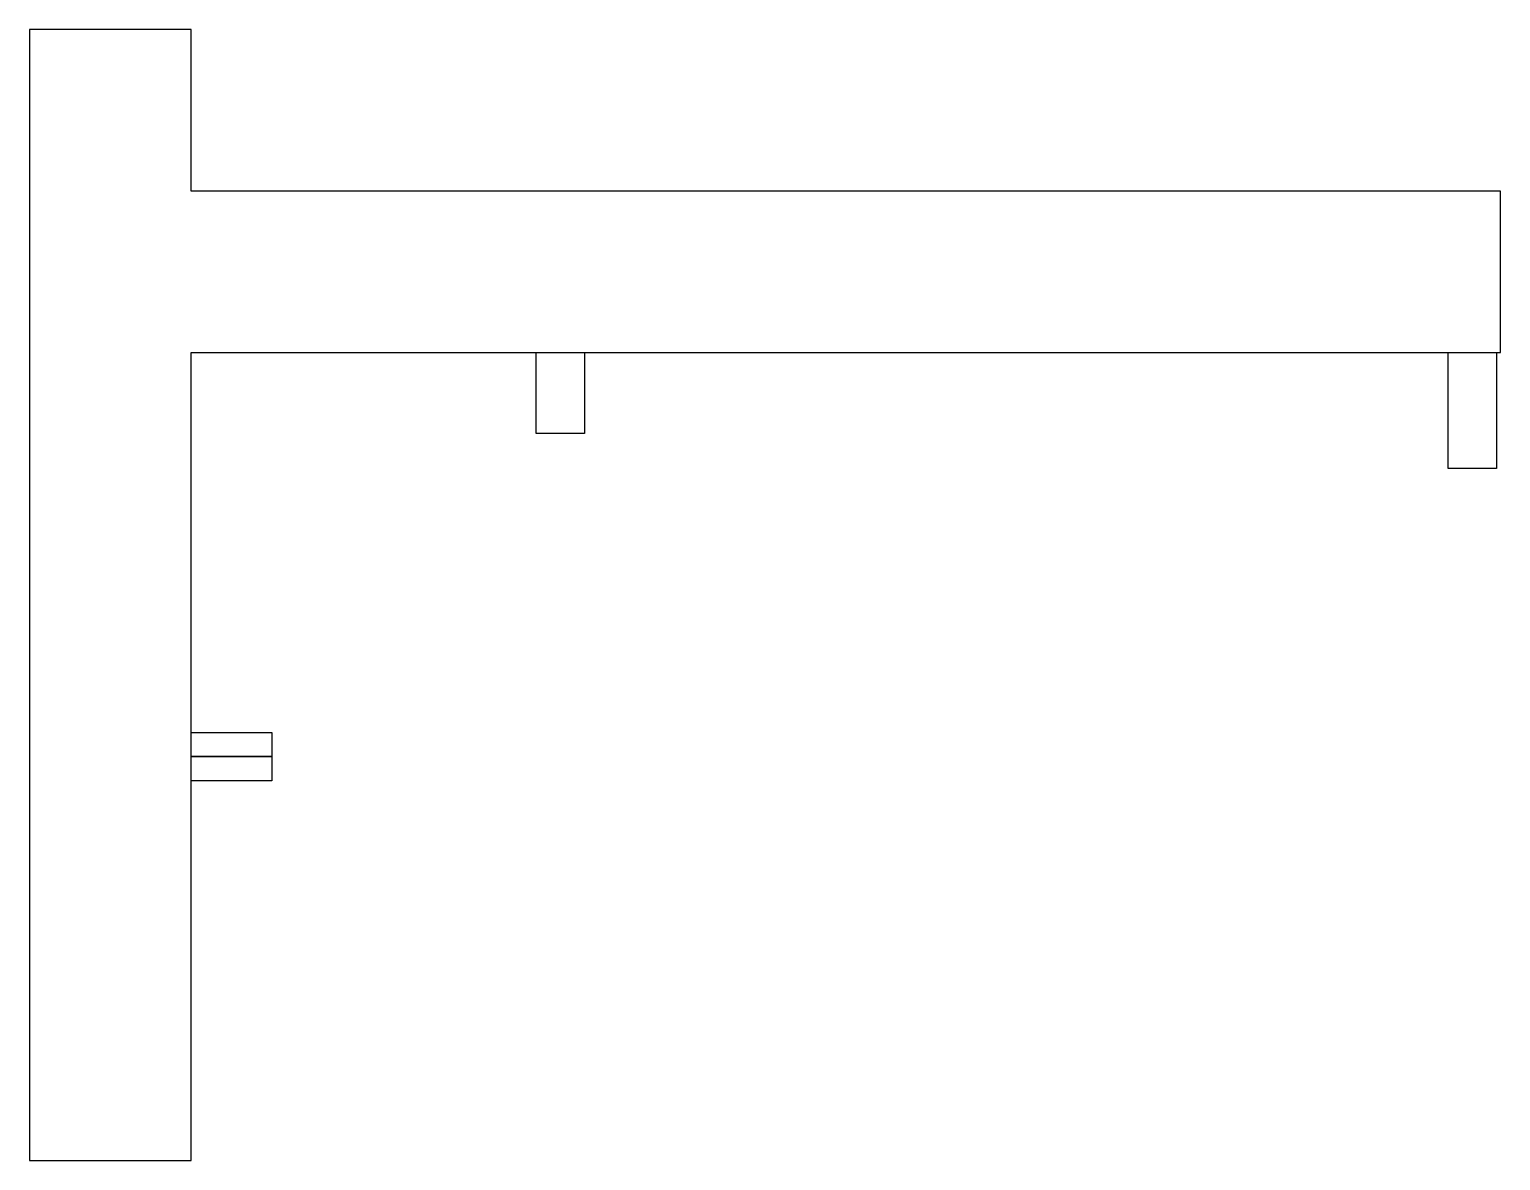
# Model space of a CAD drawing. Header units: millimetres. Extents: x 0 to 9.1, y 0 to 7.
import ezdxf

# ---------------------------------------------------------------- set-up
doc = ezdxf.new("R2010")
doc.units = ezdxf.units.MM
doc.layers.get('0').update_dxf_attribs({"linetype": 'CONTINUOUS'})

msp = doc.modelspace()

# ---------------------------------------------------------------- linework, layer by layer
for points in [[(9.1, 6), (1, 6), (1, 7), (0, 7), (0, 0), (1, 0), (1, 5), (9.1, 5)], [(3.1343, 5), (3.4343, 5), (3.4343, 4.5), (3.1343, 4.5)], [(8.7755, 5), (9.0755, 5), (9.0755, 4.2827), (8.7755, 4.2827)], [(1.5, 2.5), (1, 2.5), (1.5, 2.5), (1.5, 2.35), (1, 2.35), (1, 2.5), (1, 2.65), (1.5, 2.65)]]:
    msp.add_lwpolyline(points, close=True)

doc.saveas('drawing.dxf')
